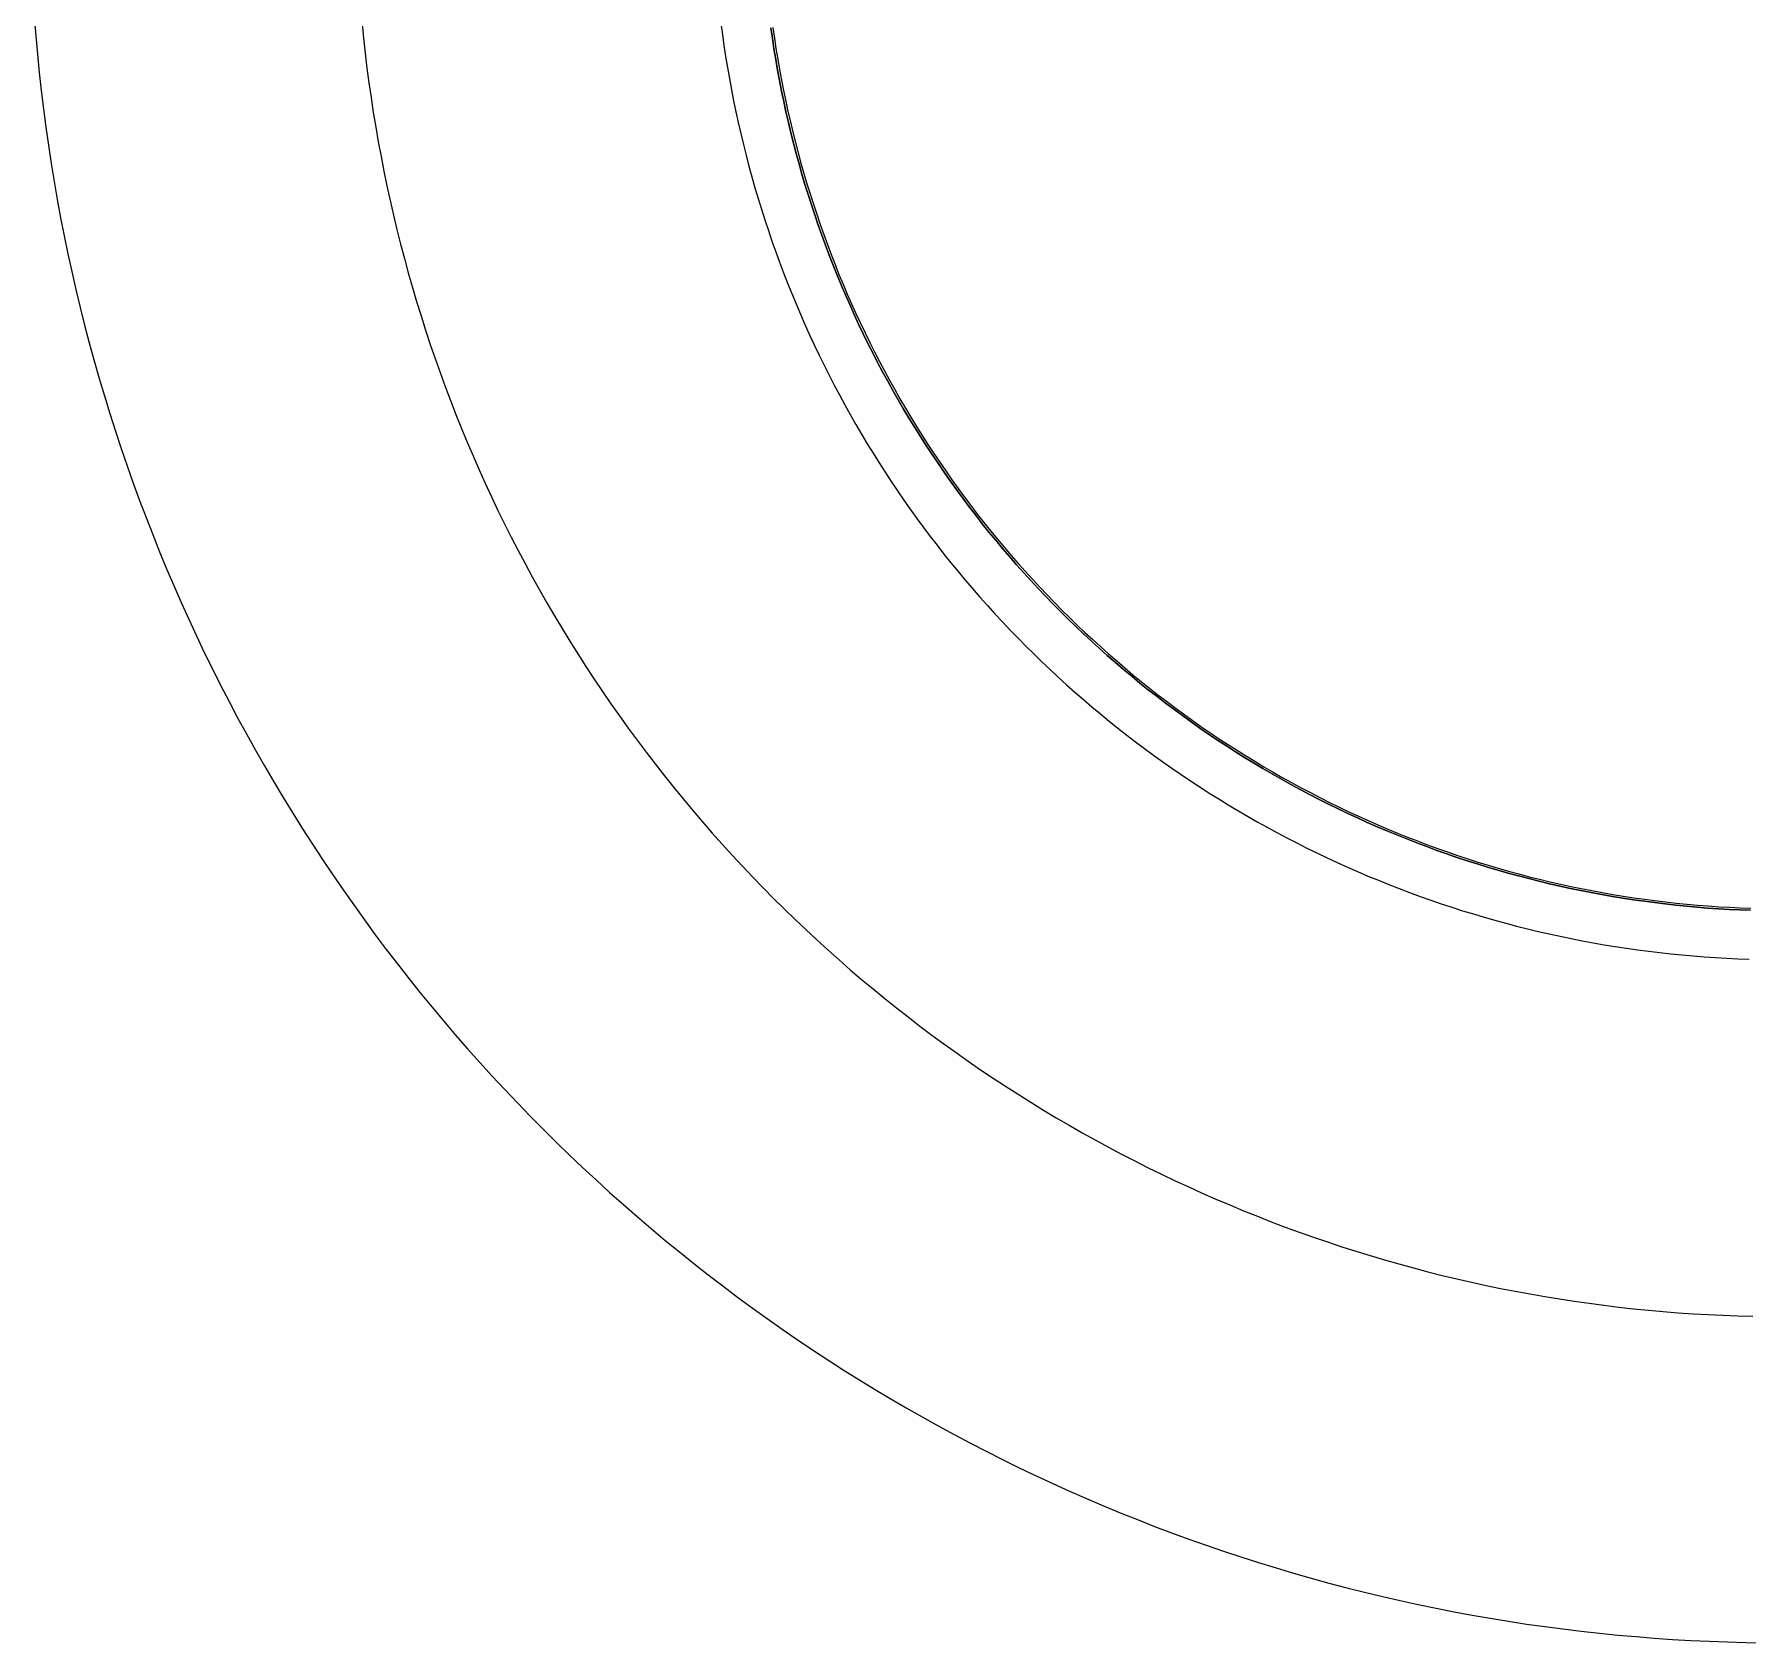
# Model space of a CAD drawing. Header units: millimetres. Extents: x 8 to 412, y 8 to 289.
# Drawn here: x 263.12 to 305.14, y 133 to 172.44 of the extents above; entities that cross this region are included whole.
import ezdxf

# ---------------------------------------------------------------- set-up
doc = ezdxf.new("R2010")
doc.units = ezdxf.units.MM
doc.layers.add('HIDDEN', color=8, linetype='Continuous')
doc.layers.add('VISIBLE', color=7, linetype='Continuous')

msp = doc.modelspace()

# ---------------------------------------------------------------- linework, layer by layer
at = {"layer": 'HIDDEN'}
for points in [[(263.115, 172.851), (263.151, 172.402), (263.191, 171.953), (263.236, 171.505), (263.285, 171.058), (263.339, 170.611), (263.398, 170.164), (263.461, 169.718), (263.529, 169.273), (263.602, 168.829), (263.68, 168.385), (263.762, 167.943), (263.848, 167.501), (263.94, 167.06), (264.036, 166.62), (264.136, 166.181), (264.241, 165.743), (264.351, 165.306), (264.465, 164.871), (264.584, 164.436), (264.707, 164.003), (264.835, 163.572), (264.968, 163.141), (265.105, 162.712), (265.246, 162.285), (265.392, 161.859), (265.542, 161.434), (265.697, 161.011), (265.856, 160.59), (266.02, 160.171), (266.188, 159.753), (266.36, 159.337), (266.537, 158.923), (266.718, 158.51), (266.903, 158.1), (267.092, 157.691), (267.286, 157.285), (267.484, 156.881), (267.687, 156.478), (267.893, 156.078), (268.104, 155.68), (268.319, 155.285), (268.538, 154.891), (268.761, 154.5), (268.988, 154.111), (269.219, 153.725), (269.455, 153.341), (269.694, 152.959), (269.937, 152.581), (270.184, 152.204), (270.436, 151.83), (270.691, 151.459), (270.95, 151.091), (271.212, 150.725), (271.479, 150.362), (271.749, 150.002), (272.023, 149.645), (272.301, 149.291), (272.583, 148.939), (272.868, 148.591), (273.157, 148.245), (273.449, 147.903), (273.745, 147.564), (274.045, 147.227), (274.348, 146.894), (274.654, 146.564), (274.964, 146.238), (275.278, 145.914), (275.594, 145.594), (275.914, 145.278), (276.238, 144.964), (276.564, 144.654), (276.894, 144.348), (277.227, 144.045), (277.564, 143.745), (277.903, 143.449), (278.245, 143.157), (278.591, 142.868), (278.939, 142.583), (279.291, 142.301), (279.645, 142.023), (280.002, 141.749), (280.362, 141.479), (280.725, 141.212), (281.091, 140.95), (281.459, 140.691), (281.83, 140.436), (282.204, 140.184), (282.581, 139.937), (282.959, 139.694), (283.341, 139.455), (283.725, 139.219), (284.111, 138.988), (284.5, 138.761), (284.891, 138.538), (285.285, 138.319), (285.68, 138.104), (286.078, 137.893), (286.478, 137.687), (286.881, 137.484), (287.285, 137.286), (287.691, 137.092), (288.1, 136.903), (288.51, 136.718), (288.923, 136.537), (289.337, 136.36), (289.753, 136.188), (290.171, 136.02), (290.59, 135.856), (291.011, 135.697), (291.434, 135.542), (291.859, 135.392), (292.285, 135.246), (292.712, 135.105), (293.141, 134.968), (293.572, 134.835), (294.003, 134.707), (294.436, 134.584), (294.871, 134.465), (295.306, 134.351), (295.743, 134.241), (296.181, 134.136), (296.62, 134.036), (297.06, 133.94), (297.501, 133.848), (297.943, 133.762), (298.385, 133.68), (298.829, 133.602), (299.273, 133.529), (299.718, 133.461), (300.164, 133.398), (300.611, 133.339), (301.058, 133.285), (301.505, 133.236), (301.953, 133.191), (302.402, 133.151), (302.851, 133.115), (303.3, 133.085), (303.75, 133.059), (304.199, 133.038), (304.649, 133.021), (305.099, 133.009), (305.55, 133.002)], [(271.155, 172.706), (271.192, 172.342), (271.232, 171.977), (271.276, 171.613), (271.324, 171.25), (271.375, 170.887), (271.431, 170.525), (271.49, 170.163), (271.553, 169.802), (271.62, 169.442), (271.691, 169.082), (271.765, 168.723), (271.843, 168.365), (271.925, 168.008), (272.01, 167.651), (272.1, 167.296), (272.193, 166.941), (272.289, 166.588), (272.39, 166.235), (272.494, 165.884), (272.602, 165.534), (272.713, 165.184), (272.828, 164.836), (272.947, 164.49), (273.069, 164.144), (273.195, 163.8), (273.325, 163.457), (273.458, 163.116), (273.595, 162.776), (273.735, 162.437), (273.879, 162.1), (274.026, 161.764), (274.177, 161.43), (274.331, 161.098), (274.489, 160.767), (274.65, 160.438), (274.815, 160.11), (274.983, 159.785), (275.154, 159.461), (275.329, 159.139), (275.508, 158.818), (275.689, 158.5), (275.874, 158.184), (276.062, 157.869), (276.254, 157.557), (276.449, 157.246), (276.647, 156.938), (276.848, 156.631), (277.052, 156.327), (277.26, 156.025), (277.471, 155.725), (277.684, 155.428), (277.901, 155.132), (278.121, 154.839), (278.345, 154.548), (278.571, 154.26), (278.8, 153.974), (279.032, 153.69), (279.267, 153.409), (279.505, 153.13), (279.746, 152.854), (279.99, 152.58), (280.237, 152.309), (280.486, 152.041), (280.738, 151.775), (280.993, 151.512), (281.251, 151.251), (281.512, 150.993), (281.775, 150.738), (282.041, 150.486), (282.309, 150.237), (282.58, 149.99), (282.854, 149.746), (283.13, 149.505), (283.409, 149.267), (283.69, 149.032), (283.974, 148.8), (284.26, 148.571), (284.548, 148.345), (284.839, 148.121), (285.132, 147.901), (285.428, 147.684), (285.725, 147.471), (286.025, 147.26), (286.327, 147.052), (286.631, 146.848), (286.938, 146.647), (287.246, 146.449), (287.557, 146.254), (287.869, 146.062), (288.184, 145.874), (288.5, 145.689), (288.818, 145.508), (289.139, 145.329), (289.461, 145.154), (289.785, 144.983), (290.11, 144.815), (290.438, 144.65), (290.767, 144.489), (291.098, 144.331), (291.43, 144.177), (291.764, 144.026), (292.1, 143.879), (292.437, 143.735), (292.776, 143.595), (293.116, 143.458), (293.457, 143.325), (293.8, 143.195), (294.144, 143.069), (294.49, 142.947), (294.836, 142.828), (295.184, 142.713), (295.534, 142.602), (295.884, 142.494), (296.235, 142.39), (296.588, 142.289), (296.941, 142.193), (297.296, 142.1), (297.651, 142.01), (298.008, 141.925), (298.365, 141.843), (298.723, 141.765), (299.082, 141.691), (299.442, 141.62), (299.802, 141.553), (300.163, 141.49), (300.525, 141.431), (300.887, 141.375), (301.25, 141.324), (301.613, 141.276), (301.977, 141.232), (302.342, 141.192), (302.706, 141.155), (303.071, 141.123), (303.437, 141.094), (303.802, 141.069), (304.168, 141.048), (304.534, 141.031), (304.901, 141.017), (305.267, 141.008)], [(271.155, 172.706), (271.192, 172.342), (271.232, 171.977), (271.276, 171.613), (271.324, 171.25), (271.375, 170.887), (271.431, 170.525), (271.49, 170.163), (271.553, 169.802), (271.62, 169.442), (271.691, 169.082), (271.765, 168.723), (271.843, 168.365), (271.925, 168.008), (272.01, 167.651), (272.1, 167.296), (272.193, 166.941), (272.289, 166.588), (272.39, 166.235), (272.494, 165.884), (272.602, 165.534), (272.713, 165.184), (272.828, 164.836), (272.947, 164.49), (273.069, 164.144), (273.195, 163.8), (273.325, 163.457), (273.458, 163.116), (273.595, 162.776), (273.735, 162.437), (273.879, 162.1), (274.026, 161.764), (274.177, 161.43), (274.331, 161.098), (274.489, 160.767), (274.65, 160.438), (274.815, 160.11), (274.983, 159.785), (275.154, 159.461), (275.329, 159.139), (275.508, 158.818), (275.689, 158.5), (275.874, 158.184), (276.062, 157.869), (276.254, 157.557), (276.449, 157.246), (276.647, 156.938), (276.848, 156.631), (277.052, 156.327), (277.26, 156.025), (277.471, 155.725), (277.684, 155.428), (277.901, 155.132), (278.121, 154.839), (278.345, 154.548), (278.571, 154.26), (278.8, 153.974), (279.032, 153.69), (279.267, 153.409), (279.505, 153.13), (279.746, 152.854), (279.99, 152.58), (280.237, 152.309), (280.486, 152.041), (280.738, 151.775), (280.993, 151.512), (281.251, 151.251), (281.512, 150.993), (281.775, 150.738), (282.041, 150.486), (282.309, 150.237), (282.58, 149.99), (282.854, 149.746), (283.13, 149.505), (283.409, 149.267), (283.69, 149.032), (283.974, 148.8), (284.26, 148.571), (284.548, 148.345), (284.839, 148.121), (285.132, 147.901), (285.428, 147.684), (285.725, 147.471), (286.025, 147.26), (286.327, 147.052), (286.631, 146.848), (286.938, 146.647), (287.246, 146.449), (287.557, 146.254), (287.869, 146.062), (288.184, 145.874), (288.5, 145.689), (288.818, 145.508), (289.139, 145.329), (289.461, 145.154), (289.785, 144.983), (290.11, 144.815), (290.438, 144.65), (290.767, 144.489), (291.098, 144.331), (291.43, 144.177), (291.764, 144.026), (292.1, 143.879), (292.437, 143.735), (292.776, 143.595), (293.116, 143.458), (293.457, 143.325), (293.8, 143.195), (294.144, 143.069), (294.49, 142.947), (294.836, 142.828), (295.184, 142.713), (295.534, 142.602), (295.884, 142.494), (296.235, 142.39), (296.588, 142.289), (296.941, 142.193), (297.296, 142.1), (297.651, 142.01), (298.008, 141.925), (298.365, 141.843), (298.723, 141.765), (299.082, 141.691), (299.442, 141.62), (299.802, 141.553), (300.163, 141.49), (300.525, 141.431), (300.887, 141.375), (301.25, 141.324), (301.613, 141.276), (301.977, 141.232), (302.342, 141.192), (302.706, 141.155), (303.071, 141.123), (303.437, 141.094), (303.802, 141.069), (304.168, 141.048), (304.534, 141.031), (304.901, 141.017), (305.267, 141.008)], [(271.155, 172.706), (271.192, 172.342), (271.232, 171.977), (271.276, 171.613), (271.324, 171.25), (271.375, 170.887), (271.431, 170.525), (271.49, 170.163), (271.553, 169.802), (271.62, 169.442), (271.691, 169.082), (271.765, 168.723), (271.843, 168.365), (271.925, 168.008), (272.01, 167.651), (272.1, 167.296), (272.193, 166.941), (272.289, 166.588), (272.39, 166.235), (272.494, 165.884), (272.602, 165.534), (272.713, 165.184), (272.828, 164.836), (272.947, 164.49), (273.069, 164.144), (273.195, 163.8), (273.325, 163.457), (273.458, 163.116), (273.595, 162.776), (273.735, 162.437), (273.879, 162.1), (274.026, 161.764), (274.177, 161.43), (274.331, 161.098), (274.489, 160.767), (274.65, 160.438), (274.815, 160.11), (274.983, 159.785), (275.154, 159.461), (275.329, 159.139), (275.508, 158.818), (275.689, 158.5), (275.874, 158.184), (276.062, 157.869), (276.254, 157.557), (276.449, 157.246), (276.647, 156.938), (276.848, 156.631), (277.052, 156.327), (277.26, 156.025), (277.471, 155.725), (277.684, 155.428), (277.901, 155.132), (278.121, 154.839), (278.345, 154.548), (278.571, 154.26), (278.8, 153.974), (279.032, 153.69), (279.267, 153.409), (279.505, 153.13), (279.746, 152.854), (279.99, 152.58), (280.237, 152.309), (280.486, 152.041), (280.738, 151.775), (280.993, 151.512), (281.251, 151.251), (281.512, 150.993), (281.775, 150.738), (282.041, 150.486), (282.309, 150.237), (282.58, 149.99), (282.854, 149.746), (283.13, 149.505), (283.409, 149.267), (283.69, 149.032), (283.974, 148.8), (284.26, 148.571), (284.548, 148.345), (284.839, 148.121), (285.132, 147.901), (285.428, 147.684), (285.725, 147.471), (286.025, 147.26), (286.327, 147.052), (286.631, 146.848), (286.938, 146.647), (287.246, 146.449), (287.557, 146.254), (287.869, 146.062), (288.184, 145.874), (288.5, 145.689), (288.818, 145.508), (289.139, 145.329), (289.461, 145.154), (289.785, 144.983), (290.11, 144.815), (290.438, 144.65), (290.767, 144.489), (291.098, 144.331), (291.43, 144.177), (291.764, 144.026), (292.1, 143.879), (292.437, 143.735), (292.776, 143.595), (293.116, 143.458), (293.457, 143.325), (293.8, 143.195), (294.144, 143.069), (294.49, 142.947), (294.836, 142.828), (295.184, 142.713), (295.534, 142.602), (295.884, 142.494), (296.235, 142.39), (296.588, 142.289), (296.941, 142.193), (297.296, 142.1), (297.651, 142.01), (298.008, 141.925), (298.365, 141.843), (298.723, 141.765), (299.082, 141.691), (299.442, 141.62), (299.802, 141.553), (300.163, 141.49), (300.525, 141.431), (300.887, 141.375), (301.25, 141.324), (301.613, 141.276), (301.977, 141.232), (302.342, 141.192), (302.706, 141.155), (303.071, 141.123), (303.437, 141.094), (303.802, 141.069), (304.168, 141.048), (304.534, 141.031), (304.901, 141.017), (305.267, 141.008)], [(279.957, 172.71), (279.993, 172.437), (280.032, 172.165), (280.073, 171.894), (280.118, 171.622), (280.165, 171.352), (280.215, 171.081), (280.268, 170.811), (280.324, 170.542), (280.382, 170.274), (280.444, 170.006), (280.508, 169.738), (280.575, 169.472), (280.644, 169.206), (280.717, 168.941), (280.792, 168.676), (280.87, 168.413), (280.951, 168.15), (281.035, 167.888), (281.121, 167.627), (281.21, 167.367), (281.302, 167.108), (281.396, 166.85), (281.494, 166.593), (281.593, 166.337), (281.696, 166.082), (281.801, 165.828), (281.909, 165.575), (282.019, 165.323), (282.133, 165.073), (282.248, 164.823), (282.367, 164.575), (282.488, 164.328), (282.611, 164.083), (282.737, 163.838), (282.866, 163.596), (282.997, 163.354), (283.131, 163.114), (283.267, 162.875), (283.406, 162.638), (283.547, 162.402), (283.69, 162.167), (283.836, 161.935), (283.985, 161.703), (284.136, 161.473), (284.289, 161.245), (284.445, 161.019), (284.603, 160.794), (284.763, 160.571), (284.926, 160.349), (285.091, 160.129), (285.258, 159.911), (285.428, 159.695), (285.6, 159.48), (285.774, 159.268), (285.95, 159.057), (286.129, 158.848), (286.31, 158.641), (286.492, 158.435), (286.677, 158.232), (286.865, 158.031), (287.054, 157.831), (287.245, 157.634), (287.438, 157.438), (287.634, 157.245), (287.831, 157.054), (288.031, 156.865), (288.232, 156.677), (288.435, 156.492), (288.641, 156.31), (288.848, 156.129), (289.057, 155.95), (289.268, 155.774), (289.48, 155.6), (289.695, 155.428), (289.911, 155.258), (290.129, 155.091), (290.349, 154.926), (290.571, 154.763), (290.794, 154.603), (291.019, 154.445), (291.245, 154.289), (291.473, 154.136), (291.703, 153.985), (291.935, 153.836), (292.167, 153.69), (292.402, 153.547), (292.638, 153.406), (292.875, 153.267), (293.114, 153.131), (293.354, 152.997), (293.596, 152.866), (293.838, 152.737), (294.083, 152.611), (294.328, 152.488), (294.575, 152.367), (294.823, 152.248), (295.073, 152.133), (295.323, 152.019), (295.575, 151.909), (295.828, 151.801), (296.082, 151.696), (296.337, 151.593), (296.593, 151.494), (296.85, 151.396), (297.108, 151.302), (297.367, 151.21), (297.627, 151.121), (297.888, 151.035), (298.15, 150.951), (298.413, 150.87), (298.676, 150.792), (298.941, 150.717), (299.206, 150.644), (299.472, 150.575), (299.738, 150.508), (300.006, 150.444), (300.274, 150.382), (300.542, 150.324), (300.811, 150.268), (301.081, 150.215), (301.352, 150.165), (301.622, 150.118), (301.894, 150.073), (302.165, 150.032), (302.437, 149.993), (302.71, 149.957), (302.983, 149.924), (303.256, 149.894), (303.53, 149.866), (303.803, 149.842), (304.077, 149.82), (304.352, 149.802), (304.626, 149.786), (304.901, 149.773), (305.175, 149.763)], [(279.957, 172.71), (279.993, 172.437), (280.032, 172.165), (280.073, 171.894), (280.118, 171.622), (280.165, 171.352), (280.215, 171.081), (280.268, 170.811), (280.324, 170.542), (280.382, 170.274), (280.444, 170.006), (280.508, 169.738), (280.575, 169.472), (280.644, 169.206), (280.717, 168.941), (280.792, 168.676), (280.87, 168.413), (280.951, 168.15), (281.035, 167.888), (281.121, 167.627), (281.21, 167.367), (281.302, 167.108), (281.396, 166.85), (281.494, 166.593), (281.593, 166.337), (281.696, 166.082), (281.801, 165.828), (281.909, 165.575), (282.019, 165.323), (282.133, 165.073), (282.248, 164.823), (282.367, 164.575), (282.488, 164.328), (282.611, 164.083), (282.737, 163.838), (282.866, 163.596), (282.997, 163.354), (283.131, 163.114), (283.267, 162.875), (283.406, 162.638), (283.547, 162.402), (283.69, 162.167), (283.836, 161.935), (283.985, 161.703), (284.136, 161.473), (284.289, 161.245), (284.445, 161.019), (284.603, 160.794), (284.763, 160.571), (284.926, 160.349), (285.091, 160.129), (285.258, 159.911), (285.428, 159.695), (285.6, 159.48), (285.774, 159.268), (285.95, 159.057), (286.129, 158.848), (286.31, 158.641), (286.492, 158.435), (286.677, 158.232), (286.865, 158.031), (287.054, 157.831), (287.245, 157.634), (287.438, 157.438), (287.634, 157.245), (287.831, 157.054), (288.031, 156.865), (288.232, 156.677), (288.435, 156.492), (288.641, 156.31), (288.848, 156.129), (289.057, 155.95), (289.268, 155.774), (289.48, 155.6), (289.695, 155.428), (289.911, 155.258), (290.129, 155.091), (290.349, 154.926), (290.571, 154.763), (290.794, 154.603), (291.019, 154.445), (291.245, 154.289), (291.473, 154.136), (291.703, 153.985), (291.935, 153.836), (292.167, 153.69), (292.402, 153.547), (292.638, 153.406), (292.875, 153.267), (293.114, 153.131), (293.354, 152.997), (293.596, 152.866), (293.838, 152.737), (294.083, 152.611), (294.328, 152.488), (294.575, 152.367), (294.823, 152.248), (295.073, 152.133), (295.323, 152.019), (295.575, 151.909), (295.828, 151.801), (296.082, 151.696), (296.337, 151.593), (296.593, 151.494), (296.85, 151.396), (297.108, 151.302), (297.367, 151.21), (297.627, 151.121), (297.888, 151.035), (298.15, 150.951), (298.413, 150.87), (298.676, 150.792), (298.941, 150.717), (299.206, 150.644), (299.472, 150.575), (299.738, 150.508), (300.006, 150.444), (300.274, 150.382), (300.542, 150.324), (300.811, 150.268), (301.081, 150.215), (301.352, 150.165), (301.622, 150.118), (301.894, 150.073), (302.165, 150.032), (302.437, 149.993), (302.71, 149.957), (302.983, 149.924), (303.256, 149.894), (303.53, 149.866), (303.803, 149.842), (304.077, 149.82), (304.352, 149.802), (304.626, 149.786), (304.901, 149.773), (305.175, 149.763)], [(281.182, 172.6), (281.219, 172.341), (281.258, 172.081), (281.301, 171.822), (281.346, 171.564), (281.394, 171.306), (281.444, 171.049), (281.497, 170.792), (281.553, 170.536), (281.612, 170.28), (281.673, 170.025), (281.737, 169.77), (281.804, 169.517), (281.873, 169.264), (281.945, 169.011), (282.019, 168.76), (282.096, 168.509), (282.176, 168.259), (282.258, 168.01), (282.343, 167.762), (282.431, 167.515), (282.521, 167.268), (282.614, 167.023), (282.709, 166.778), (282.807, 166.535), (282.907, 166.293), (283.01, 166.051), (283.116, 165.811), (283.224, 165.572), (283.334, 165.334), (283.447, 165.097), (283.562, 164.862), (283.68, 164.628), (283.801, 164.394), (283.923, 164.163), (284.049, 163.932), (284.176, 163.703), (284.306, 163.475), (284.438, 163.249), (284.573, 163.023), (284.71, 162.8), (284.85, 162.578), (284.991, 162.357), (285.135, 162.138), (285.282, 161.92), (285.43, 161.704), (285.581, 161.489), (285.734, 161.276), (285.889, 161.065), (286.047, 160.855), (286.207, 160.647), (286.368, 160.44), (286.532, 160.236), (286.699, 160.033), (286.867, 159.831), (287.037, 159.632), (287.21, 159.434), (287.384, 159.238), (287.561, 159.044), (287.739, 158.852), (287.92, 158.662), (288.102, 158.473), (288.287, 158.287), (288.473, 158.102), (288.662, 157.92), (288.852, 157.739), (289.044, 157.561), (289.238, 157.384), (289.434, 157.21), (289.632, 157.037), (289.831, 156.867), (290.033, 156.699), (290.236, 156.532), (290.44, 156.368), (290.647, 156.207), (290.855, 156.047), (291.065, 155.889), (291.276, 155.734), (291.489, 155.581), (291.704, 155.43), (291.92, 155.282), (292.138, 155.135), (292.357, 154.991), (292.578, 154.85), (292.8, 154.71), (293.023, 154.573), (293.249, 154.438), (293.475, 154.306), (293.703, 154.176), (293.932, 154.049), (294.163, 153.923), (294.394, 153.801), (294.628, 153.68), (294.862, 153.562), (295.097, 153.447), (295.334, 153.334), (295.572, 153.224), (295.811, 153.116), (296.051, 153.01), (296.293, 152.907), (296.535, 152.807), (296.778, 152.709), (297.023, 152.614), (297.268, 152.521), (297.515, 152.431), (297.762, 152.343), (298.01, 152.258), (298.259, 152.176), (298.509, 152.096), (298.76, 152.019), (299.011, 151.945), (299.264, 151.873), (299.517, 151.804), (299.77, 151.737), (300.025, 151.673), (300.28, 151.612), (300.536, 151.553), (300.792, 151.497), (301.049, 151.444), (301.306, 151.394), (301.564, 151.346), (301.822, 151.301), (302.081, 151.258), (302.341, 151.219), (302.6, 151.182), (302.86, 151.148), (303.121, 151.116), (303.382, 151.087), (303.643, 151.061), (303.904, 151.038), (304.165, 151.017), (304.427, 150.999), (304.689, 150.984), (304.951, 150.972), (305.213, 150.962)], [(305.213, 150.962), (304.951, 150.972), (304.689, 150.984), (304.427, 150.999), (304.165, 151.017), (303.904, 151.038), (303.643, 151.061), (303.382, 151.087), (303.121, 151.116), (302.86, 151.148), (302.6, 151.182), (302.341, 151.219), (302.081, 151.258), (301.822, 151.301), (301.564, 151.346), (301.306, 151.394), (301.049, 151.444), (300.792, 151.497), (300.536, 151.553), (300.28, 151.612), (300.025, 151.673), (299.77, 151.737), (299.517, 151.804), (299.264, 151.873), (299.011, 151.945), (298.76, 152.019), (298.509, 152.096), (298.259, 152.176), (298.01, 152.258), (297.762, 152.343), (297.515, 152.431), (297.268, 152.521), (297.023, 152.614), (296.778, 152.709), (296.535, 152.807), (296.293, 152.907), (296.051, 153.01), (295.811, 153.116), (295.572, 153.224), (295.334, 153.334), (295.097, 153.447), (294.862, 153.562), (294.628, 153.68), (294.394, 153.801), (294.163, 153.923), (293.932, 154.049), (293.703, 154.176), (293.475, 154.306), (293.249, 154.438), (293.023, 154.573), (292.8, 154.71), (292.578, 154.85), (292.357, 154.991), (292.138, 155.135), (291.92, 155.282), (291.704, 155.43), (291.489, 155.581), (291.276, 155.734), (291.065, 155.889), (290.855, 156.047), (290.647, 156.207), (290.44, 156.368), (290.236, 156.532), (290.033, 156.699), (289.831, 156.867), (289.632, 157.037), (289.434, 157.21), (289.238, 157.384), (289.044, 157.561), (288.852, 157.739), (288.662, 157.92), (288.473, 158.102), (288.287, 158.287), (288.102, 158.473), (287.92, 158.662), (287.739, 158.852), (287.561, 159.044), (287.384, 159.238), (287.21, 159.434), (287.037, 159.632), (286.867, 159.831), (286.699, 160.033), (286.532, 160.236), (286.368, 160.44), (286.207, 160.647), (286.047, 160.855), (285.889, 161.065), (285.734, 161.276), (285.581, 161.489), (285.43, 161.704), (285.282, 161.92), (285.135, 162.138), (284.991, 162.357), (284.85, 162.578), (284.71, 162.8), (284.573, 163.023), (284.438, 163.249), (284.306, 163.475), (284.176, 163.703), (284.049, 163.932), (283.923, 164.163), (283.801, 164.394), (283.68, 164.628), (283.562, 164.862), (283.447, 165.097), (283.334, 165.334), (283.224, 165.572), (283.116, 165.811), (283.01, 166.051), (282.907, 166.293), (282.807, 166.535), (282.709, 166.778), (282.614, 167.023), (282.521, 167.268), (282.431, 167.515), (282.343, 167.762), (282.258, 168.01), (282.176, 168.259), (282.096, 168.509), (282.019, 168.76), (281.945, 169.011), (281.873, 169.264), (281.804, 169.517), (281.737, 169.77), (281.673, 170.025), (281.612, 170.28), (281.553, 170.536), (281.497, 170.792), (281.444, 171.049), (281.394, 171.306), (281.346, 171.564), (281.301, 171.822), (281.258, 172.081), (281.219, 172.341), (281.182, 172.6)], [(305.213, 150.962), (304.951, 150.972), (304.689, 150.984), (304.427, 150.999), (304.165, 151.017), (303.904, 151.038), (303.643, 151.061), (303.382, 151.087), (303.121, 151.116), (302.86, 151.148), (302.6, 151.182), (302.341, 151.219), (302.081, 151.258), (301.822, 151.301), (301.564, 151.346), (301.306, 151.394), (301.049, 151.444), (300.792, 151.497), (300.536, 151.553), (300.28, 151.612), (300.025, 151.673), (299.77, 151.737), (299.517, 151.804), (299.264, 151.873), (299.011, 151.945), (298.76, 152.019), (298.509, 152.096), (298.259, 152.176), (298.01, 152.258), (297.762, 152.343), (297.515, 152.431), (297.268, 152.521), (297.023, 152.614), (296.778, 152.709), (296.535, 152.807), (296.293, 152.907), (296.051, 153.01), (295.811, 153.116), (295.572, 153.224), (295.334, 153.334), (295.097, 153.447), (294.862, 153.562), (294.628, 153.68), (294.394, 153.801), (294.163, 153.923), (293.932, 154.049), (293.703, 154.176), (293.475, 154.306), (293.249, 154.438), (293.023, 154.573), (292.8, 154.71), (292.578, 154.85), (292.357, 154.991), (292.138, 155.135), (291.92, 155.282), (291.704, 155.43), (291.489, 155.581), (291.276, 155.734), (291.065, 155.889), (290.855, 156.047), (290.647, 156.207), (290.44, 156.368), (290.236, 156.532), (290.033, 156.699), (289.831, 156.867), (289.632, 157.037), (289.434, 157.21), (289.238, 157.384), (289.044, 157.561), (288.852, 157.739), (288.662, 157.92), (288.473, 158.102), (288.287, 158.287), (288.102, 158.473), (287.92, 158.662), (287.739, 158.852), (287.561, 159.044), (287.384, 159.238), (287.21, 159.434), (287.037, 159.632), (286.867, 159.831), (286.699, 160.033), (286.532, 160.236), (286.368, 160.44), (286.207, 160.647), (286.047, 160.855), (285.889, 161.065), (285.734, 161.276), (285.581, 161.489), (285.43, 161.704), (285.282, 161.92), (285.135, 162.138), (284.991, 162.357), (284.85, 162.578), (284.71, 162.8), (284.573, 163.023), (284.438, 163.249), (284.306, 163.475), (284.176, 163.703), (284.049, 163.932), (283.923, 164.163), (283.801, 164.394), (283.68, 164.628), (283.562, 164.862), (283.447, 165.097), (283.334, 165.334), (283.224, 165.572), (283.116, 165.811), (283.01, 166.051), (282.907, 166.293), (282.807, 166.535), (282.709, 166.778), (282.614, 167.023), (282.521, 167.268), (282.431, 167.515), (282.343, 167.762), (282.258, 168.01), (282.176, 168.259), (282.096, 168.509), (282.019, 168.76), (281.945, 169.011), (281.873, 169.264), (281.804, 169.517), (281.737, 169.77), (281.673, 170.025), (281.612, 170.28), (281.553, 170.536), (281.497, 170.792), (281.444, 171.049), (281.394, 171.306), (281.346, 171.564), (281.301, 171.822), (281.258, 172.081), (281.219, 172.341), (281.182, 172.6)], [(281.231, 172.607), (281.268, 172.348), (281.308, 172.089), (281.35, 171.831), (281.395, 171.573), (281.443, 171.315), (281.493, 171.059), (281.546, 170.802), (281.602, 170.546), (281.661, 170.291), (281.722, 170.037), (281.785, 169.783), (281.852, 169.53), (281.921, 169.277), (281.993, 169.025), (282.067, 168.774), (282.144, 168.524), (282.224, 168.275), (282.306, 168.026), (282.391, 167.778), (282.478, 167.532), (282.568, 167.286), (282.66, 167.041), (282.756, 166.797), (282.853, 166.554), (282.953, 166.312), (283.056, 166.071), (283.161, 165.832), (283.269, 165.593), (283.379, 165.356), (283.492, 165.119), (283.607, 164.884), (283.725, 164.65), (283.845, 164.418), (283.967, 164.186), (284.092, 163.956), (284.22, 163.727), (284.349, 163.5), (284.481, 163.274), (284.616, 163.049), (284.753, 162.826), (284.892, 162.604), (285.033, 162.384), (285.177, 162.165), (285.323, 161.948), (285.471, 161.732), (285.622, 161.518), (285.775, 161.305), (285.93, 161.094), (286.087, 160.885), (286.246, 160.677), (286.408, 160.471), (286.571, 160.267), (286.737, 160.064), (286.905, 159.864), (287.075, 159.664), (287.247, 159.467), (287.421, 159.272), (287.598, 159.078), (287.776, 158.886), (287.956, 158.696), (288.138, 158.508), (288.322, 158.322), (288.508, 158.138), (288.696, 157.956), (288.886, 157.776), (289.078, 157.598), (289.272, 157.421), (289.467, 157.247), (289.664, 157.075), (289.864, 156.905), (290.064, 156.737), (290.267, 156.571), (290.471, 156.408), (290.677, 156.246), (290.885, 156.087), (291.094, 155.93), (291.305, 155.775), (291.518, 155.622), (291.732, 155.471), (291.948, 155.323), (292.165, 155.177), (292.384, 155.033), (292.604, 154.892), (292.826, 154.753), (293.049, 154.616), (293.274, 154.481), (293.5, 154.349), (293.727, 154.22), (293.956, 154.092), (294.186, 153.967), (294.418, 153.845), (294.65, 153.725), (294.884, 153.607), (295.119, 153.492), (295.356, 153.379), (295.593, 153.269), (295.832, 153.161), (296.071, 153.056), (296.312, 152.953), (296.554, 152.853), (296.797, 152.756), (297.041, 152.66), (297.286, 152.568), (297.532, 152.478), (297.778, 152.391), (298.026, 152.306), (298.275, 152.224), (298.524, 152.144), (298.774, 152.067), (299.025, 151.993), (299.277, 151.921), (299.53, 151.852), (299.783, 151.785), (300.037, 151.722), (300.291, 151.661), (300.546, 151.602), (300.802, 151.546), (301.059, 151.493), (301.315, 151.443), (301.573, 151.395), (301.831, 151.35), (302.089, 151.308), (302.348, 151.268), (302.607, 151.231), (302.867, 151.197), (303.127, 151.166), (303.387, 151.137), (303.647, 151.111), (303.908, 151.088), (304.169, 151.067), (304.43, 151.049), (304.692, 151.034), (304.953, 151.022), (305.215, 151.012)]]:
    msp.add_lwpolyline(points, dxfattribs=at)
at = {"layer": 'VISIBLE'}
for points in [[(263.115, 172.851), (263.151, 172.402), (263.191, 171.953), (263.236, 171.505), (263.285, 171.058), (263.339, 170.611), (263.398, 170.164), (263.461, 169.718), (263.529, 169.273), (263.602, 168.829), (263.68, 168.385), (263.762, 167.943), (263.848, 167.501), (263.94, 167.06), (264.036, 166.62), (264.136, 166.181), (264.241, 165.743), (264.351, 165.306), (264.465, 164.871), (264.584, 164.436), (264.707, 164.003), (264.835, 163.572), (264.968, 163.141), (265.105, 162.712), (265.246, 162.285), (265.392, 161.859), (265.542, 161.434), (265.697, 161.011), (265.856, 160.59), (266.02, 160.171), (266.188, 159.753), (266.36, 159.337), (266.537, 158.923), (266.718, 158.51), (266.903, 158.1), (267.092, 157.691), (267.286, 157.285), (267.484, 156.881), (267.687, 156.478), (267.893, 156.078), (268.104, 155.68), (268.319, 155.285), (268.538, 154.891), (268.761, 154.5), (268.988, 154.111), (269.219, 153.725), (269.455, 153.341), (269.694, 152.959), (269.937, 152.581), (270.184, 152.204), (270.436, 151.83), (270.691, 151.459), (270.95, 151.091), (271.212, 150.725), (271.479, 150.362), (271.749, 150.002), (272.023, 149.645), (272.301, 149.291), (272.583, 148.939), (272.868, 148.591), (273.157, 148.245), (273.449, 147.903), (273.745, 147.564), (274.045, 147.227), (274.348, 146.894), (274.654, 146.564), (274.964, 146.238), (275.278, 145.914), (275.594, 145.594), (275.914, 145.278), (276.238, 144.964), (276.564, 144.654), (276.894, 144.348), (277.227, 144.045), (277.564, 143.745), (277.903, 143.449), (278.245, 143.157), (278.591, 142.868), (278.939, 142.583), (279.291, 142.301), (279.645, 142.023), (280.002, 141.749), (280.362, 141.479), (280.725, 141.212), (281.091, 140.95), (281.459, 140.691), (281.83, 140.436), (282.204, 140.184), (282.581, 139.937), (282.959, 139.694), (283.341, 139.455), (283.725, 139.219), (284.111, 138.988), (284.5, 138.761), (284.891, 138.538), (285.285, 138.319), (285.68, 138.104), (286.078, 137.893), (286.478, 137.687), (286.881, 137.484), (287.285, 137.286), (287.691, 137.092), (288.1, 136.903), (288.51, 136.718), (288.923, 136.537), (289.337, 136.36), (289.753, 136.188), (290.171, 136.02), (290.59, 135.856), (291.011, 135.697), (291.434, 135.542), (291.859, 135.392), (292.285, 135.246), (292.712, 135.105), (293.141, 134.968), (293.572, 134.835), (294.003, 134.707), (294.436, 134.584), (294.871, 134.465), (295.306, 134.351), (295.743, 134.241), (296.181, 134.136), (296.62, 134.036), (297.06, 133.94), (297.501, 133.848), (297.943, 133.762), (298.385, 133.68), (298.829, 133.602), (299.273, 133.529), (299.718, 133.461), (300.164, 133.398), (300.611, 133.339), (301.058, 133.285), (301.505, 133.236), (301.953, 133.191), (302.402, 133.151), (302.851, 133.115), (303.3, 133.085), (303.75, 133.059), (304.199, 133.038), (304.649, 133.021), (305.099, 133.009), (305.55, 133.002)], [(271.155, 172.706), (271.192, 172.342), (271.232, 171.977), (271.276, 171.613), (271.324, 171.25), (271.375, 170.887), (271.431, 170.525), (271.49, 170.163), (271.553, 169.802), (271.62, 169.442), (271.691, 169.082), (271.765, 168.723), (271.843, 168.365), (271.925, 168.008), (272.01, 167.651), (272.1, 167.296), (272.193, 166.941), (272.289, 166.588), (272.39, 166.235), (272.494, 165.884), (272.602, 165.534), (272.713, 165.184), (272.828, 164.836), (272.947, 164.49), (273.069, 164.144), (273.195, 163.8), (273.325, 163.457), (273.458, 163.116), (273.595, 162.776), (273.735, 162.437), (273.879, 162.1), (274.026, 161.764), (274.177, 161.43), (274.331, 161.098), (274.489, 160.767), (274.65, 160.438), (274.815, 160.11), (274.983, 159.785), (275.154, 159.461), (275.329, 159.139), (275.508, 158.818), (275.689, 158.5), (275.874, 158.184), (276.062, 157.869), (276.254, 157.557), (276.449, 157.246), (276.647, 156.938), (276.848, 156.631), (277.052, 156.327), (277.26, 156.025), (277.471, 155.725), (277.684, 155.428), (277.901, 155.132), (278.121, 154.839), (278.345, 154.548), (278.571, 154.26), (278.8, 153.974), (279.032, 153.69), (279.267, 153.409), (279.505, 153.13), (279.746, 152.854), (279.99, 152.58), (280.237, 152.309), (280.486, 152.041), (280.738, 151.775), (280.993, 151.512), (281.251, 151.251), (281.512, 150.993), (281.775, 150.738), (282.041, 150.486), (282.309, 150.237), (282.58, 149.99), (282.854, 149.746), (283.13, 149.505), (283.409, 149.267), (283.69, 149.032), (283.974, 148.8), (284.26, 148.571), (284.548, 148.345), (284.839, 148.121), (285.132, 147.901), (285.428, 147.684), (285.725, 147.471), (286.025, 147.26), (286.327, 147.052), (286.631, 146.848), (286.938, 146.647), (287.246, 146.449), (287.557, 146.254), (287.869, 146.062), (288.184, 145.874), (288.5, 145.689), (288.818, 145.508), (289.139, 145.329), (289.461, 145.154), (289.785, 144.983), (290.11, 144.815), (290.438, 144.65), (290.767, 144.489), (291.098, 144.331), (291.43, 144.177), (291.764, 144.026), (292.1, 143.879), (292.437, 143.735), (292.776, 143.595), (293.116, 143.458), (293.457, 143.325), (293.8, 143.195), (294.144, 143.069), (294.49, 142.947), (294.836, 142.828), (295.184, 142.713), (295.534, 142.602), (295.884, 142.494), (296.235, 142.39), (296.588, 142.289), (296.941, 142.193), (297.296, 142.1), (297.651, 142.01), (298.008, 141.925), (298.365, 141.843), (298.723, 141.765), (299.082, 141.691), (299.442, 141.62), (299.802, 141.553), (300.163, 141.49), (300.525, 141.431), (300.887, 141.375), (301.25, 141.324), (301.613, 141.276), (301.977, 141.232), (302.342, 141.192), (302.706, 141.155), (303.071, 141.123), (303.437, 141.094), (303.802, 141.069), (304.168, 141.048), (304.534, 141.031), (304.901, 141.017), (305.267, 141.008)], [(281.182, 172.6), (281.219, 172.341), (281.258, 172.081), (281.301, 171.822), (281.346, 171.564), (281.394, 171.306), (281.444, 171.049), (281.497, 170.792), (281.553, 170.536), (281.612, 170.28), (281.673, 170.025), (281.737, 169.77), (281.804, 169.517), (281.873, 169.264), (281.945, 169.011), (282.019, 168.76), (282.096, 168.509), (282.176, 168.259), (282.258, 168.01), (282.343, 167.762), (282.431, 167.515), (282.521, 167.268), (282.614, 167.023), (282.709, 166.778), (282.807, 166.535), (282.907, 166.293), (283.01, 166.051), (283.116, 165.811), (283.224, 165.572), (283.334, 165.334), (283.447, 165.097), (283.562, 164.862), (283.68, 164.628), (283.801, 164.394), (283.923, 164.163), (284.049, 163.932), (284.176, 163.703), (284.306, 163.475), (284.438, 163.249), (284.573, 163.023), (284.71, 162.8), (284.85, 162.578), (284.991, 162.357), (285.135, 162.138), (285.282, 161.92), (285.43, 161.704), (285.581, 161.489), (285.734, 161.276), (285.889, 161.065), (286.047, 160.855), (286.207, 160.647), (286.368, 160.44), (286.532, 160.236), (286.699, 160.033), (286.867, 159.831), (287.037, 159.632), (287.21, 159.434), (287.384, 159.238), (287.561, 159.044), (287.739, 158.852), (287.92, 158.662), (288.102, 158.473), (288.287, 158.287), (288.473, 158.102), (288.662, 157.92), (288.852, 157.739), (289.044, 157.561), (289.238, 157.384), (289.434, 157.21), (289.632, 157.037), (289.831, 156.867), (290.033, 156.699), (290.236, 156.532), (290.44, 156.368), (290.647, 156.207), (290.855, 156.047), (291.065, 155.889), (291.276, 155.734), (291.489, 155.581), (291.704, 155.43), (291.92, 155.282), (292.138, 155.135), (292.357, 154.991), (292.578, 154.85), (292.8, 154.71), (293.023, 154.573), (293.249, 154.438), (293.475, 154.306), (293.703, 154.176), (293.932, 154.049), (294.163, 153.923), (294.394, 153.801), (294.628, 153.68), (294.862, 153.562), (295.097, 153.447), (295.334, 153.334), (295.572, 153.224), (295.811, 153.116), (296.051, 153.01), (296.293, 152.907), (296.535, 152.807), (296.778, 152.709), (297.023, 152.614), (297.268, 152.521), (297.515, 152.431), (297.762, 152.343), (298.01, 152.258), (298.259, 152.176), (298.509, 152.096), (298.76, 152.019), (299.011, 151.945), (299.264, 151.873), (299.517, 151.804), (299.77, 151.737), (300.025, 151.673), (300.28, 151.612), (300.536, 151.553), (300.792, 151.497), (301.049, 151.444), (301.306, 151.394), (301.564, 151.346), (301.822, 151.301), (302.081, 151.258), (302.341, 151.219), (302.6, 151.182), (302.86, 151.148), (303.121, 151.116), (303.382, 151.087), (303.643, 151.061), (303.904, 151.038), (304.165, 151.017), (304.427, 150.999), (304.689, 150.984), (304.951, 150.972), (305.213, 150.962)], [(281.231, 172.607), (281.268, 172.348), (281.308, 172.089), (281.35, 171.831), (281.395, 171.573), (281.443, 171.315), (281.493, 171.059), (281.546, 170.802), (281.602, 170.546), (281.661, 170.291), (281.722, 170.037), (281.785, 169.783), (281.852, 169.53), (281.921, 169.277), (281.993, 169.025), (282.067, 168.774), (282.144, 168.524), (282.224, 168.275), (282.306, 168.026), (282.391, 167.778), (282.478, 167.532), (282.568, 167.286), (282.66, 167.041), (282.756, 166.797), (282.853, 166.554), (282.953, 166.312), (283.056, 166.071), (283.161, 165.832), (283.269, 165.593), (283.379, 165.356), (283.492, 165.119), (283.607, 164.884), (283.725, 164.65), (283.845, 164.418), (283.967, 164.186), (284.092, 163.956), (284.22, 163.727), (284.349, 163.5), (284.481, 163.274), (284.616, 163.049), (284.753, 162.826), (284.892, 162.604), (285.033, 162.384), (285.177, 162.165), (285.323, 161.948), (285.471, 161.732), (285.622, 161.518), (285.775, 161.305), (285.93, 161.094), (286.087, 160.885), (286.246, 160.677), (286.408, 160.471), (286.571, 160.267), (286.737, 160.064), (286.905, 159.864), (287.075, 159.664), (287.247, 159.467), (287.421, 159.272), (287.598, 159.078), (287.776, 158.886), (287.956, 158.696), (288.138, 158.508), (288.322, 158.322), (288.508, 158.138), (288.696, 157.956), (288.886, 157.776), (289.078, 157.598), (289.272, 157.421), (289.467, 157.247), (289.664, 157.075), (289.864, 156.905), (290.064, 156.737), (290.267, 156.571), (290.471, 156.408), (290.677, 156.246), (290.885, 156.087), (291.094, 155.93), (291.305, 155.775), (291.518, 155.622), (291.732, 155.471), (291.948, 155.323), (292.165, 155.177), (292.384, 155.033), (292.604, 154.892), (292.826, 154.753), (293.049, 154.616), (293.274, 154.481), (293.5, 154.349), (293.727, 154.22), (293.956, 154.092), (294.186, 153.967), (294.418, 153.845), (294.65, 153.725), (294.884, 153.607), (295.119, 153.492), (295.356, 153.379), (295.593, 153.269), (295.832, 153.161), (296.071, 153.056), (296.312, 152.953), (296.554, 152.853), (296.797, 152.756), (297.041, 152.66), (297.286, 152.568), (297.532, 152.478), (297.778, 152.391), (298.026, 152.306), (298.275, 152.224), (298.524, 152.144), (298.774, 152.067), (299.025, 151.993), (299.277, 151.921), (299.53, 151.852), (299.783, 151.785), (300.037, 151.722), (300.291, 151.661), (300.546, 151.602), (300.802, 151.546), (301.059, 151.493), (301.315, 151.443), (301.573, 151.395), (301.831, 151.35), (302.089, 151.308), (302.348, 151.268), (302.607, 151.231), (302.867, 151.197), (303.127, 151.166), (303.387, 151.137), (303.647, 151.111), (303.908, 151.088), (304.169, 151.067), (304.43, 151.049), (304.692, 151.034), (304.953, 151.022), (305.215, 151.012)]]:
    msp.add_lwpolyline(points, dxfattribs=at)

doc.saveas('drawing.dxf')
